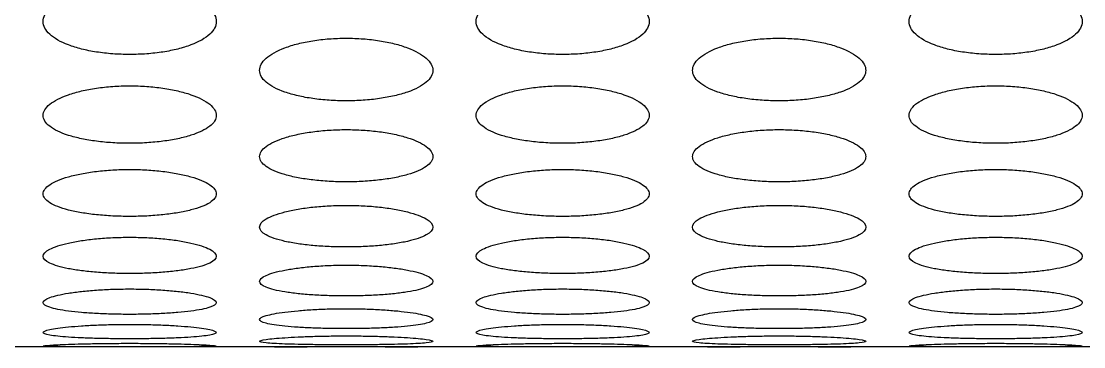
# Model space of a CAD drawing. Header units: millimetres. Extents: x 324 to 7054, y -67 to 2159.
# Drawn here: x 1625.03 to 1674.1, y 1320.98 to 1336.03 of the extents above; entities that cross this region are included whole.
import ezdxf

# ---------------------------------------------------------------- set-up
doc = ezdxf.new("R2010")
doc.units = ezdxf.units.MM
doc.header["$LTSCALE"] = 153.67
doc.layers.get('0').update_dxf_attribs({"linetype": 'CONTINUOUS'})
doc.layers.add('02___PRT_ALL_AXES', color=7, linetype='CONTINUOUS')

msp = doc.modelspace()

# ---------------------------------------------------------------- linework, layer by layer
at = {"linetype": 'Continuous'}
msp.add_line((2024.76484, 1320.97699), (1484.30467, 1320.97699), dxfattribs=at)
at = {"layer": '02___PRT_ALL_AXES', "linetype": 'Continuous'}
for p, q in [((1628.67301, 1320.97699), (1628.6473, 1320.97699)), ((1631.42576, 1320.97699), (1631.39649, 1320.97699)), ((1648.67301, 1320.97699), (1648.6473, 1320.97699)), ((1651.42576, 1320.97699), (1651.39649, 1320.97699)), ((1668.67301, 1320.97699), (1668.6473, 1320.97699)), ((1671.42576, 1320.97699), (1671.39649, 1320.97699))]:
    msp.add_line(p, q, dxfattribs=at)
for points, knots in [([(1630.03476, 1334.48986), (1629.76893, 1334.48999), (1629.24531, 1334.50927), (1628.48961, 1334.59521), (1627.79947, 1334.73345), (1626.98616, 1334.9841), (1626.24385, 1335.40545), (1625.9302, 1336.0161), (1626.24394, 1336.63785), (1626.98437, 1337.08434), (1627.79615, 1337.35545), (1628.48659, 1337.50706), (1629.24381, 1337.60214), (1629.76846, 1337.62356), (1630.03476, 1337.6237)], [0, 0, 0, 0, 0.0625, 0.125, 0.1875, 0.25, 0.375, 0.5, 0.625, 0.75, 0.8125, 0.875, 0.9375, 1, 1, 1, 1]), ([(1630.03476, 1337.6237), (1630.30058, 1337.62356), (1630.8242, 1337.60222), (1631.5799, 1337.50753), (1632.27004, 1337.35636), (1633.08335, 1337.08524), (1633.82566, 1336.63833), (1634.13932, 1336.01493), (1633.82557, 1335.40594), (1633.08514, 1334.98495), (1632.27336, 1334.73429), (1631.58292, 1334.59564), (1630.8257, 1334.50935), (1630.30105, 1334.48998), (1630.03476, 1334.48986)], [0, 0, 0, 0, 0.0625, 0.125, 0.1875, 0.25, 0.375, 0.5, 0.625, 0.75, 0.8125, 0.875, 0.9375, 1, 1, 1, 1]), ([(1650.03476, 1334.48986), (1649.76893, 1334.48999), (1649.24531, 1334.50927), (1648.48961, 1334.59521), (1647.79947, 1334.73345), (1646.98616, 1334.9841), (1646.24385, 1335.40545), (1645.9302, 1336.0161), (1646.24394, 1336.63785), (1646.98437, 1337.08434), (1647.79615, 1337.35545), (1648.48659, 1337.50706), (1649.24381, 1337.60214), (1649.76846, 1337.62356), (1650.03476, 1337.6237)], [0, 0, 0, 0, 0.0625, 0.125, 0.1875, 0.25, 0.375, 0.5, 0.625, 0.75, 0.8125, 0.875, 0.9375, 1, 1, 1, 1]), ([(1650.03476, 1337.6237), (1650.30058, 1337.62356), (1650.8242, 1337.60222), (1651.5799, 1337.50753), (1652.27004, 1337.35636), (1653.08335, 1337.08524), (1653.82566, 1336.63833), (1654.13932, 1336.01493), (1653.82557, 1335.40594), (1653.08514, 1334.98495), (1652.27336, 1334.73429), (1651.58292, 1334.59564), (1650.8257, 1334.50935), (1650.30105, 1334.48998), (1650.03476, 1334.48986)], [0, 0, 0, 0, 0.0625, 0.125, 0.1875, 0.25, 0.375, 0.5, 0.625, 0.75, 0.8125, 0.875, 0.9375, 1, 1, 1, 1]), ([(1670.03476, 1334.48986), (1669.76893, 1334.48999), (1669.24531, 1334.50927), (1668.48961, 1334.59521), (1667.79947, 1334.73345), (1666.98616, 1334.9841), (1666.24385, 1335.40545), (1665.9302, 1336.0161), (1666.24394, 1336.63785), (1666.98437, 1337.08434), (1667.79615, 1337.35545), (1668.48659, 1337.50706), (1669.24381, 1337.60214), (1669.76846, 1337.62356), (1670.03476, 1337.6237)], [0, 0, 0, 0, 0.0625, 0.125, 0.1875, 0.25, 0.375, 0.5, 0.625, 0.75, 0.8125, 0.875, 0.9375, 1, 1, 1, 1]), ([(1670.03476, 1337.6237), (1670.30058, 1337.62356), (1670.8242, 1337.60222), (1671.5799, 1337.50753), (1672.27004, 1337.35636), (1673.08335, 1337.08524), (1673.82566, 1336.63833), (1674.13932, 1336.01493), (1673.82557, 1335.40594), (1673.08514, 1334.98495), (1672.27336, 1334.73429), (1671.58292, 1334.59564), (1670.8257, 1334.50935), (1670.30105, 1334.48998), (1670.03476, 1334.48986)], [0, 0, 0, 0, 0.0625, 0.125, 0.1875, 0.25, 0.375, 0.5, 0.625, 0.75, 0.8125, 0.875, 0.9375, 1, 1, 1, 1]), ([(1640.03476, 1332.34644), (1639.76893, 1332.34656), (1639.24531, 1332.36431), (1638.48961, 1332.44337), (1637.79947, 1332.57061), (1636.98616, 1332.80145), (1636.24385, 1333.1899), (1635.9302, 1333.75392), (1636.24394, 1334.32935), (1636.98437, 1334.74328), (1637.79615, 1334.99484), (1638.48659, 1335.13559), (1639.24381, 1335.22389), (1639.76846, 1335.24379), (1640.03476, 1335.24392)], [0, 0, 0, 0, 0.0625, 0.125, 0.1875, 0.25, 0.375, 0.5, 0.625, 0.75, 0.8125, 0.875, 0.9375, 1, 1, 1, 1]), ([(1640.03476, 1335.24392), (1640.30058, 1335.24379), (1640.8242, 1335.22397), (1641.5799, 1335.13603), (1642.27004, 1334.99569), (1643.08335, 1334.74412), (1643.82566, 1334.32979), (1644.13932, 1333.75284), (1643.82557, 1333.19035), (1643.08514, 1332.80224), (1642.27336, 1332.57139), (1641.58292, 1332.44377), (1640.8257, 1332.36437), (1640.30105, 1332.34656), (1640.03476, 1332.34644)], [0, 0, 0, 0, 0.0625, 0.125, 0.1875, 0.25, 0.375, 0.5, 0.625, 0.75, 0.8125, 0.875, 0.9375, 1, 1, 1, 1]), ([(1660.03476, 1332.34644), (1659.76893, 1332.34656), (1659.24531, 1332.36431), (1658.48961, 1332.44337), (1657.79947, 1332.57061), (1656.98616, 1332.80145), (1656.24385, 1333.1899), (1655.9302, 1333.75392), (1656.24394, 1334.32935), (1656.98437, 1334.74328), (1657.79615, 1334.99484), (1658.48659, 1335.13559), (1659.24381, 1335.22389), (1659.76846, 1335.24379), (1660.03476, 1335.24392)], [0, 0, 0, 0, 0.0625, 0.125, 0.1875, 0.25, 0.375, 0.5, 0.625, 0.75, 0.8125, 0.875, 0.9375, 1, 1, 1, 1]), ([(1660.03476, 1335.24392), (1660.30058, 1335.24379), (1660.8242, 1335.22397), (1661.5799, 1335.13603), (1662.27004, 1334.99569), (1663.08335, 1334.74412), (1663.82566, 1334.32979), (1664.13932, 1333.75284), (1663.82557, 1333.19035), (1663.08514, 1332.80224), (1662.27336, 1332.57139), (1661.58292, 1332.44377), (1660.8257, 1332.36437), (1660.30105, 1332.34656), (1660.03476, 1332.34644)], [0, 0, 0, 0, 0.0625, 0.125, 0.1875, 0.25, 0.375, 0.5, 0.625, 0.75, 0.8125, 0.875, 0.9375, 1, 1, 1, 1]), ([(1630.03476, 1330.38284), (1629.76893, 1330.38294), (1629.24531, 1330.39912), (1628.48961, 1330.47124), (1627.79947, 1330.58736), (1626.98616, 1330.79816), (1626.24385, 1331.15331), (1625.9302, 1331.67014), (1626.24394, 1332.19866), (1626.98437, 1332.57963), (1627.79615, 1332.81139), (1628.48659, 1332.94114), (1629.24381, 1333.02257), (1629.76846, 1333.04092), (1630.03476, 1333.04104)], [0, 0, 0, 0, 0.0625, 0.125, 0.1875, 0.25, 0.375, 0.5, 0.625, 0.75, 0.8125, 0.875, 0.9375, 1, 1, 1, 1]), ([(1630.03476, 1333.04104), (1630.30058, 1333.04092), (1630.8242, 1333.02264), (1631.5799, 1332.94154), (1632.27004, 1332.81218), (1633.08335, 1332.5804), (1633.82566, 1332.19907), (1634.13932, 1331.66915), (1633.82557, 1331.15372), (1633.08514, 1330.79887), (1632.27336, 1330.58807), (1631.58292, 1330.4716), (1630.8257, 1330.39918), (1630.30105, 1330.38294), (1630.03476, 1330.38284)], [0, 0, 0, 0, 0.0625, 0.125, 0.1875, 0.25, 0.375, 0.5, 0.625, 0.75, 0.8125, 0.875, 0.9375, 1, 1, 1, 1]), ([(1650.03476, 1330.38284), (1649.76893, 1330.38294), (1649.24531, 1330.39912), (1648.48961, 1330.47124), (1647.79947, 1330.58736), (1646.98616, 1330.79816), (1646.24385, 1331.15331), (1645.9302, 1331.67014), (1646.24394, 1332.19866), (1646.98437, 1332.57963), (1647.79615, 1332.81139), (1648.48659, 1332.94114), (1649.24381, 1333.02257), (1649.76846, 1333.04092), (1650.03476, 1333.04104)], [0, 0, 0, 0, 0.0625, 0.125, 0.1875, 0.25, 0.375, 0.5, 0.625, 0.75, 0.8125, 0.875, 0.9375, 1, 1, 1, 1]), ([(1650.03476, 1333.04104), (1650.30058, 1333.04092), (1650.8242, 1333.02264), (1651.5799, 1332.94154), (1652.27004, 1332.81218), (1653.08335, 1332.5804), (1653.82566, 1332.19907), (1654.13932, 1331.66915), (1653.82557, 1331.15372), (1653.08514, 1330.79887), (1652.27336, 1330.58807), (1651.58292, 1330.4716), (1650.8257, 1330.39918), (1650.30105, 1330.38294), (1650.03476, 1330.38284)], [0, 0, 0, 0, 0.0625, 0.125, 0.1875, 0.25, 0.375, 0.5, 0.625, 0.75, 0.8125, 0.875, 0.9375, 1, 1, 1, 1]), ([(1670.03476, 1330.38284), (1669.76893, 1330.38294), (1669.24531, 1330.39912), (1668.48961, 1330.47124), (1667.79947, 1330.58736), (1666.98616, 1330.79816), (1666.24385, 1331.15331), (1665.9302, 1331.67014), (1666.24394, 1332.19866), (1666.98437, 1332.57963), (1667.79615, 1332.81139), (1668.48659, 1332.94114), (1669.24381, 1333.02257), (1669.76846, 1333.04092), (1670.03476, 1333.04104)], [0, 0, 0, 0, 0.0625, 0.125, 0.1875, 0.25, 0.375, 0.5, 0.625, 0.75, 0.8125, 0.875, 0.9375, 1, 1, 1, 1]), ([(1670.03476, 1333.04104), (1670.30058, 1333.04092), (1670.8242, 1333.02264), (1671.5799, 1332.94154), (1672.27004, 1332.81218), (1673.08335, 1332.5804), (1673.82566, 1332.19907), (1674.13932, 1331.66915), (1673.82557, 1331.15372), (1673.08514, 1330.79887), (1672.27336, 1330.58807), (1671.58292, 1330.4716), (1670.8257, 1330.39918), (1670.30105, 1330.38294), (1670.03476, 1330.38284)], [0, 0, 0, 0, 0.0625, 0.125, 0.1875, 0.25, 0.375, 0.5, 0.625, 0.75, 0.8125, 0.875, 0.9375, 1, 1, 1, 1]), ([(1640.03476, 1328.601), (1639.76893, 1328.6011), (1639.24531, 1328.6157), (1638.48961, 1328.6808), (1637.79947, 1328.78567), (1636.98616, 1328.97622), (1636.24385, 1329.29772), (1635.9302, 1329.76685), (1636.24394, 1330.24793), (1636.98437, 1330.59555), (1637.79615, 1330.80729), (1638.48659, 1330.92589), (1639.24381, 1331.00037), (1639.76846, 1331.01716), (1640.03476, 1331.01727)], [0, 0, 0, 0, 0.0625, 0.125, 0.1875, 0.25, 0.375, 0.5, 0.625, 0.75, 0.8125, 0.875, 0.9375, 1, 1, 1, 1]), ([(1640.03476, 1331.01727), (1640.30058, 1331.01716), (1640.8242, 1331.00043), (1641.5799, 1330.92626), (1642.27004, 1330.808), (1643.08335, 1330.59625), (1643.82566, 1330.2483), (1644.13932, 1329.76595), (1643.82557, 1329.29809), (1643.08514, 1328.97687), (1642.27336, 1328.78631), (1641.58292, 1328.68112), (1640.8257, 1328.61575), (1640.30105, 1328.60109), (1640.03476, 1328.601)], [0, 0, 0, 0, 0.0625, 0.125, 0.1875, 0.25, 0.375, 0.5, 0.625, 0.75, 0.8125, 0.875, 0.9375, 1, 1, 1, 1]), ([(1660.03476, 1328.601), (1659.76893, 1328.6011), (1659.24531, 1328.6157), (1658.48961, 1328.6808), (1657.79947, 1328.78567), (1656.98616, 1328.97622), (1656.24385, 1329.29772), (1655.9302, 1329.76685), (1656.24394, 1330.24793), (1656.98437, 1330.59555), (1657.79615, 1330.80729), (1658.48659, 1330.92589), (1659.24381, 1331.00037), (1659.76846, 1331.01716), (1660.03476, 1331.01727)], [0, 0, 0, 0, 0.0625, 0.125, 0.1875, 0.25, 0.375, 0.5, 0.625, 0.75, 0.8125, 0.875, 0.9375, 1, 1, 1, 1]), ([(1660.03476, 1331.01727), (1660.30058, 1331.01716), (1660.8242, 1331.00043), (1661.5799, 1330.92626), (1662.27004, 1330.808), (1663.08335, 1330.59625), (1663.82566, 1330.2483), (1664.13932, 1329.76595), (1663.82557, 1329.29809), (1663.08514, 1328.97687), (1662.27336, 1328.78631), (1661.58292, 1328.68112), (1660.8257, 1328.61575), (1660.30105, 1328.60109), (1660.03476, 1328.601)], [0, 0, 0, 0, 0.0625, 0.125, 0.1875, 0.25, 0.375, 0.5, 0.625, 0.75, 0.8125, 0.875, 0.9375, 1, 1, 1, 1]), ([(1630.03476, 1327.00272), (1629.76893, 1327.0028), (1629.24531, 1327.01581), (1628.48961, 1327.07382), (1627.79947, 1327.16735), (1626.98616, 1327.33746), (1626.24385, 1327.62498), (1625.9302, 1328.04594), (1626.24394, 1328.4791), (1626.98437, 1328.79302), (1627.79615, 1328.98452), (1628.48659, 1329.09188), (1629.24381, 1329.15933), (1629.76846, 1329.17453), (1630.03476, 1329.17463)], [0, 0, 0, 0, 0.0625, 0.125, 0.1875, 0.25, 0.375, 0.5, 0.625, 0.75, 0.8125, 0.875, 0.9375, 1, 1, 1, 1]), ([(1630.03476, 1329.17463), (1630.30058, 1329.17453), (1630.8242, 1329.15938), (1631.5799, 1329.09221), (1632.27004, 1328.98517), (1633.08335, 1328.79366), (1633.82566, 1328.47943), (1634.13932, 1328.04513), (1633.82557, 1327.62532), (1633.08514, 1327.33804), (1632.27336, 1327.16792), (1631.58292, 1327.07411), (1630.8257, 1327.01586), (1630.30105, 1327.0028), (1630.03476, 1327.00272)], [0, 0, 0, 0, 0.0625, 0.125, 0.1875, 0.25, 0.375, 0.5, 0.625, 0.75, 0.8125, 0.875, 0.9375, 1, 1, 1, 1]), ([(1650.03476, 1327.00272), (1649.76893, 1327.0028), (1649.24531, 1327.01581), (1648.48961, 1327.07382), (1647.79947, 1327.16735), (1646.98616, 1327.33746), (1646.24385, 1327.62498), (1645.9302, 1328.04594), (1646.24394, 1328.4791), (1646.98437, 1328.79302), (1647.79615, 1328.98452), (1648.48659, 1329.09188), (1649.24381, 1329.15933), (1649.76846, 1329.17453), (1650.03476, 1329.17463)], [0, 0, 0, 0, 0.0625, 0.125, 0.1875, 0.25, 0.375, 0.5, 0.625, 0.75, 0.8125, 0.875, 0.9375, 1, 1, 1, 1]), ([(1650.03476, 1329.17463), (1650.30058, 1329.17453), (1650.8242, 1329.15938), (1651.5799, 1329.09221), (1652.27004, 1328.98517), (1653.08335, 1328.79366), (1653.82566, 1328.47943), (1654.13932, 1328.04513), (1653.82557, 1327.62532), (1653.08514, 1327.33804), (1652.27336, 1327.16792), (1651.58292, 1327.07411), (1650.8257, 1327.01586), (1650.30105, 1327.0028), (1650.03476, 1327.00272)], [0, 0, 0, 0, 0.0625, 0.125, 0.1875, 0.25, 0.375, 0.5, 0.625, 0.75, 0.8125, 0.875, 0.9375, 1, 1, 1, 1]), ([(1670.03476, 1327.00272), (1669.76893, 1327.0028), (1669.24531, 1327.01581), (1668.48961, 1327.07382), (1667.79947, 1327.16735), (1666.98616, 1327.33746), (1666.24385, 1327.62498), (1665.9302, 1328.04594), (1666.24394, 1328.4791), (1666.98437, 1328.79302), (1667.79615, 1328.98452), (1668.48659, 1329.09188), (1669.24381, 1329.15933), (1669.76846, 1329.17453), (1670.03476, 1329.17463)], [0, 0, 0, 0, 0.0625, 0.125, 0.1875, 0.25, 0.375, 0.5, 0.625, 0.75, 0.8125, 0.875, 0.9375, 1, 1, 1, 1]), ([(1670.03476, 1329.17463), (1670.30058, 1329.17453), (1670.8242, 1329.15938), (1671.5799, 1329.09221), (1672.27004, 1328.98517), (1673.08335, 1328.79366), (1673.82566, 1328.47943), (1674.13932, 1328.04513), (1673.82557, 1327.62532), (1673.08514, 1327.33804), (1672.27336, 1327.16792), (1671.58292, 1327.07411), (1670.8257, 1327.01586), (1670.30105, 1327.0028), (1670.03476, 1327.00272)], [0, 0, 0, 0, 0.0625, 0.125, 0.1875, 0.25, 0.375, 0.5, 0.625, 0.75, 0.8125, 0.875, 0.9375, 1, 1, 1, 1]), ([(1640.03476, 1325.58959), (1639.76893, 1325.58966), (1639.24531, 1325.60106), (1638.48961, 1325.65193), (1637.79947, 1325.73402), (1636.98616, 1325.88352), (1636.24385, 1326.13678), (1635.9302, 1326.50914), (1636.24394, 1326.89395), (1636.98437, 1327.17386), (1637.79615, 1327.34493), (1638.48659, 1327.44092), (1639.24381, 1327.50128), (1639.76846, 1327.51489), (1640.03476, 1327.51498)], [0, 0, 0, 0, 0.0625, 0.125, 0.1875, 0.25, 0.375, 0.5, 0.625, 0.75, 0.8125, 0.875, 0.9375, 1, 1, 1, 1]), ([(1640.03476, 1327.51498), (1640.30058, 1327.51489), (1640.8242, 1327.50133), (1641.5799, 1327.44122), (1642.27004, 1327.34551), (1643.08335, 1327.17444), (1643.82566, 1326.89424), (1644.13932, 1326.50842), (1643.82557, 1326.13708), (1643.08514, 1325.88403), (1642.27336, 1325.73452), (1641.58292, 1325.65219), (1640.8257, 1325.6011), (1640.30105, 1325.58966), (1640.03476, 1325.58959)], [0, 0, 0, 0, 0.0625, 0.125, 0.1875, 0.25, 0.375, 0.5, 0.625, 0.75, 0.8125, 0.875, 0.9375, 1, 1, 1, 1]), ([(1660.03476, 1325.58959), (1659.76893, 1325.58966), (1659.24531, 1325.60106), (1658.48961, 1325.65193), (1657.79947, 1325.73402), (1656.98616, 1325.88352), (1656.24385, 1326.13678), (1655.9302, 1326.50914), (1656.24394, 1326.89395), (1656.98437, 1327.17386), (1657.79615, 1327.34493), (1658.48659, 1327.44092), (1659.24381, 1327.50128), (1659.76846, 1327.51489), (1660.03476, 1327.51498)], [0, 0, 0, 0, 0.0625, 0.125, 0.1875, 0.25, 0.375, 0.5, 0.625, 0.75, 0.8125, 0.875, 0.9375, 1, 1, 1, 1]), ([(1660.03476, 1327.51498), (1660.30058, 1327.51489), (1660.8242, 1327.50133), (1661.5799, 1327.44122), (1662.27004, 1327.34551), (1663.08335, 1327.17444), (1663.82566, 1326.89424), (1664.13932, 1326.50842), (1663.82557, 1326.13708), (1663.08514, 1325.88403), (1662.27336, 1325.73452), (1661.58292, 1325.65219), (1660.8257, 1325.6011), (1660.30105, 1325.58966), (1660.03476, 1325.58959)], [0, 0, 0, 0, 0.0625, 0.125, 0.1875, 0.25, 0.375, 0.5, 0.625, 0.75, 0.8125, 0.875, 0.9375, 1, 1, 1, 1]), ([(1630.03476, 1324.36303), (1629.76893, 1324.36309), (1629.24531, 1324.37287), (1628.48961, 1324.41655), (1627.79947, 1324.48712), (1626.98616, 1324.61585), (1626.24385, 1324.8346), (1625.9302, 1325.15799), (1626.24394, 1325.49406), (1626.98437, 1325.73969), (1627.79615, 1325.89015), (1628.48659, 1325.97469), (1629.24381, 1326.02788), (1629.76846, 1326.03989), (1630.03476, 1326.03997)], [0, 0, 0, 0, 0.0625, 0.125, 0.1875, 0.25, 0.375, 0.5, 0.625, 0.75, 0.8125, 0.875, 0.9375, 1, 1, 1, 1]), ([(1630.03476, 1326.03997), (1630.30058, 1326.03989), (1630.8242, 1326.02793), (1631.5799, 1325.97495), (1632.27004, 1325.89066), (1633.08335, 1325.74019), (1633.82566, 1325.49432), (1634.13932, 1325.15737), (1633.82557, 1324.83485), (1633.08514, 1324.61629), (1632.27336, 1324.48755), (1631.58292, 1324.41677), (1630.8257, 1324.37291), (1630.30105, 1324.36309), (1630.03476, 1324.36303)], [0, 0, 0, 0, 0.0625, 0.125, 0.1875, 0.25, 0.375, 0.5, 0.625, 0.75, 0.8125, 0.875, 0.9375, 1, 1, 1, 1]), ([(1650.03476, 1324.36303), (1649.76893, 1324.36309), (1649.24531, 1324.37287), (1648.48961, 1324.41655), (1647.79947, 1324.48712), (1646.98616, 1324.61585), (1646.24385, 1324.8346), (1645.9302, 1325.15799), (1646.24394, 1325.49406), (1646.98437, 1325.73969), (1647.79615, 1325.89015), (1648.48659, 1325.97469), (1649.24381, 1326.02788), (1649.76846, 1326.03989), (1650.03476, 1326.03997)], [0, 0, 0, 0, 0.0625, 0.125, 0.1875, 0.25, 0.375, 0.5, 0.625, 0.75, 0.8125, 0.875, 0.9375, 1, 1, 1, 1]), ([(1650.03476, 1326.03997), (1650.30058, 1326.03989), (1650.8242, 1326.02793), (1651.5799, 1325.97495), (1652.27004, 1325.89066), (1653.08335, 1325.74019), (1653.82566, 1325.49432), (1654.13932, 1325.15737), (1653.82557, 1324.83485), (1653.08514, 1324.61629), (1652.27336, 1324.48755), (1651.58292, 1324.41677), (1650.8257, 1324.37291), (1650.30105, 1324.36309), (1650.03476, 1324.36303)], [0, 0, 0, 0, 0.0625, 0.125, 0.1875, 0.25, 0.375, 0.5, 0.625, 0.75, 0.8125, 0.875, 0.9375, 1, 1, 1, 1]), ([(1670.03476, 1324.36303), (1669.76893, 1324.36309), (1669.24531, 1324.37287), (1668.48961, 1324.41655), (1667.79947, 1324.48712), (1666.98616, 1324.61585), (1666.24385, 1324.8346), (1665.9302, 1325.15799), (1666.24394, 1325.49406), (1666.98437, 1325.73969), (1667.79615, 1325.89015), (1668.48659, 1325.97469), (1669.24381, 1326.02788), (1669.76846, 1326.03989), (1670.03476, 1326.03997)], [0, 0, 0, 0, 0.0625, 0.125, 0.1875, 0.25, 0.375, 0.5, 0.625, 0.75, 0.8125, 0.875, 0.9375, 1, 1, 1, 1]), ([(1670.03476, 1326.03997), (1670.30058, 1326.03989), (1670.8242, 1326.02793), (1671.5799, 1325.97495), (1672.27004, 1325.89066), (1673.08335, 1325.74019), (1673.82566, 1325.49432), (1674.13932, 1325.15737), (1673.82557, 1324.83485), (1673.08514, 1324.61629), (1672.27336, 1324.48755), (1671.58292, 1324.41677), (1670.8257, 1324.37291), (1670.30105, 1324.36309), (1670.03476, 1324.36303)], [0, 0, 0, 0, 0.0625, 0.125, 0.1875, 0.25, 0.375, 0.5, 0.625, 0.75, 0.8125, 0.875, 0.9375, 1, 1, 1, 1]), ([(1640.03476, 1323.32426), (1639.76893, 1323.32432), (1639.24531, 1323.33247), (1638.48961, 1323.36891), (1637.79947, 1323.42788), (1636.98616, 1323.53573), (1636.24385, 1323.71974), (1635.9302, 1323.99384), (1636.24394, 1324.28084), (1636.98437, 1324.49193), (1637.79615, 1324.62163), (1638.48659, 1324.69463), (1639.24381, 1324.74062), (1639.76846, 1324.751), (1640.03476, 1324.75107)], [0, 0, 0, 0, 0.0625, 0.125, 0.1875, 0.25, 0.375, 0.5, 0.625, 0.75, 0.8125, 0.875, 0.9375, 1, 1, 1, 1]), ([(1640.03476, 1324.75107), (1640.30058, 1324.751), (1640.8242, 1324.74066), (1641.5799, 1324.69486), (1642.27004, 1324.62207), (1643.08335, 1324.49236), (1643.82566, 1324.28105), (1644.13932, 1323.99331), (1643.82557, 1323.71996), (1643.08514, 1323.5361), (1642.27336, 1323.42825), (1641.58292, 1323.36909), (1640.8257, 1323.3325), (1640.30105, 1323.32431), (1640.03476, 1323.32426)], [0, 0, 0, 0, 0.0625, 0.125, 0.1875, 0.25, 0.375, 0.5, 0.625, 0.75, 0.8125, 0.875, 0.9375, 1, 1, 1, 1]), ([(1660.03476, 1323.32426), (1659.76893, 1323.32432), (1659.24531, 1323.33247), (1658.48961, 1323.36891), (1657.79947, 1323.42788), (1656.98616, 1323.53573), (1656.24385, 1323.71974), (1655.9302, 1323.99384), (1656.24394, 1324.28084), (1656.98437, 1324.49193), (1657.79615, 1324.62163), (1658.48659, 1324.69463), (1659.24381, 1324.74062), (1659.76846, 1324.751), (1660.03476, 1324.75107)], [0, 0, 0, 0, 0.0625, 0.125, 0.1875, 0.25, 0.375, 0.5, 0.625, 0.75, 0.8125, 0.875, 0.9375, 1, 1, 1, 1]), ([(1660.03476, 1324.75107), (1660.30058, 1324.751), (1660.8242, 1324.74066), (1661.5799, 1324.69486), (1662.27004, 1324.62207), (1663.08335, 1324.49236), (1663.82566, 1324.28105), (1664.13932, 1323.99331), (1663.82557, 1323.71996), (1663.08514, 1323.5361), (1662.27336, 1323.42825), (1661.58292, 1323.36909), (1660.8257, 1323.3325), (1660.30105, 1323.32431), (1660.03476, 1323.32426)], [0, 0, 0, 0, 0.0625, 0.125, 0.1875, 0.25, 0.375, 0.5, 0.625, 0.75, 0.8125, 0.875, 0.9375, 1, 1, 1, 1]), ([(1630.03476, 1322.47433), (1629.76893, 1322.47438), (1629.24531, 1322.48089), (1628.48961, 1322.51006), (1627.79947, 1322.55738), (1626.98616, 1322.64423), (1626.24385, 1322.79332), (1625.9302, 1323.01786), (1626.24394, 1323.25549), (1626.98437, 1323.43184), (1627.79615, 1323.54066), (1628.48659, 1323.60204), (1629.24381, 1323.64077), (1629.76846, 1323.64952), (1630.03476, 1323.64958)], [0, 0, 0, 0, 0.0625, 0.125, 0.1875, 0.25, 0.375, 0.5, 0.625, 0.75, 0.8125, 0.875, 0.9375, 1, 1, 1, 1]), ([(1630.03476, 1323.64958), (1630.30058, 1323.64952), (1630.8242, 1323.6408), (1631.5799, 1323.60223), (1632.27004, 1323.54102), (1633.08335, 1323.4322), (1633.82566, 1323.25567), (1634.13932, 1323.01742), (1633.82557, 1322.7935), (1633.08514, 1322.64453), (1632.27336, 1322.55767), (1631.58292, 1322.51021), (1630.8257, 1322.48092), (1630.30105, 1322.47438), (1630.03476, 1322.47433)], [0, 0, 0, 0, 0.0625, 0.125, 0.1875, 0.25, 0.375, 0.5, 0.625, 0.75, 0.8125, 0.875, 0.9375, 1, 1, 1, 1]), ([(1650.03476, 1322.47433), (1649.76893, 1322.47438), (1649.24531, 1322.48089), (1648.48961, 1322.51006), (1647.79947, 1322.55738), (1646.98616, 1322.64423), (1646.24385, 1322.79332), (1645.9302, 1323.01786), (1646.24394, 1323.25549), (1646.98437, 1323.43184), (1647.79615, 1323.54066), (1648.48659, 1323.60204), (1649.24381, 1323.64077), (1649.76846, 1323.64952), (1650.03476, 1323.64958)], [0, 0, 0, 0, 0.0625, 0.125, 0.1875, 0.25, 0.375, 0.5, 0.625, 0.75, 0.8125, 0.875, 0.9375, 1, 1, 1, 1]), ([(1650.03476, 1323.64958), (1650.30058, 1323.64952), (1650.8242, 1323.6408), (1651.5799, 1323.60223), (1652.27004, 1323.54102), (1653.08335, 1323.4322), (1653.82566, 1323.25567), (1654.13932, 1323.01742), (1653.82557, 1322.7935), (1653.08514, 1322.64453), (1652.27336, 1322.55767), (1651.58292, 1322.51021), (1650.8257, 1322.48092), (1650.30105, 1322.47438), (1650.03476, 1322.47433)], [0, 0, 0, 0, 0.0625, 0.125, 0.1875, 0.25, 0.375, 0.5, 0.625, 0.75, 0.8125, 0.875, 0.9375, 1, 1, 1, 1]), ([(1670.03476, 1322.47433), (1669.76893, 1322.47438), (1669.24531, 1322.48089), (1668.48961, 1322.51006), (1667.79947, 1322.55738), (1666.98616, 1322.64423), (1666.24385, 1322.79332), (1665.9302, 1323.01786), (1666.24394, 1323.25549), (1666.98437, 1323.43184), (1667.79615, 1323.54066), (1668.48659, 1323.60204), (1669.24381, 1323.64077), (1669.76846, 1323.64952), (1670.03476, 1323.64958)], [0, 0, 0, 0, 0.0625, 0.125, 0.1875, 0.25, 0.375, 0.5, 0.625, 0.75, 0.8125, 0.875, 0.9375, 1, 1, 1, 1]), ([(1670.03476, 1323.64958), (1670.30058, 1323.64952), (1670.8242, 1323.6408), (1671.5799, 1323.60223), (1672.27004, 1323.54102), (1673.08335, 1323.4322), (1673.82566, 1323.25567), (1674.13932, 1323.01742), (1673.82557, 1322.7935), (1673.08514, 1322.64453), (1672.27336, 1322.55767), (1671.58292, 1322.51021), (1670.8257, 1322.48092), (1670.30105, 1322.47438), (1670.03476, 1322.47433)], [0, 0, 0, 0, 0.0625, 0.125, 0.1875, 0.25, 0.375, 0.5, 0.625, 0.75, 0.8125, 0.875, 0.9375, 1, 1, 1, 1]), ([(1640.03476, 1321.81409), (1639.76893, 1321.81412), (1639.24531, 1321.819), (1638.48961, 1321.84086), (1637.79947, 1321.87649), (1636.98616, 1321.94225), (1636.24385, 1322.05627), (1635.9302, 1322.23102), (1636.24394, 1322.41905), (1636.98437, 1322.56047), (1637.79615, 1322.6483), (1638.48659, 1322.69801), (1639.24381, 1322.72945), (1639.76846, 1322.73656), (1640.03476, 1322.7366)], [0, 0, 0, 0, 0.0625, 0.125, 0.1875, 0.25, 0.375, 0.5, 0.625, 0.75, 0.8125, 0.875, 0.9375, 1, 1, 1, 1]), ([(1640.03476, 1322.7366), (1640.30058, 1322.73656), (1640.8242, 1322.72947), (1641.5799, 1322.69816), (1642.27004, 1322.6486), (1643.08335, 1322.56076), (1643.82566, 1322.41919), (1644.13932, 1322.23067), (1643.82557, 1322.05641), (1643.08514, 1321.94247), (1642.27336, 1321.87671), (1641.58292, 1321.84097), (1640.8257, 1321.81902), (1640.30105, 1321.81412), (1640.03476, 1321.81409)], [0, 0, 0, 0, 0.0625, 0.125, 0.1875, 0.25, 0.375, 0.5, 0.625, 0.75, 0.8125, 0.875, 0.9375, 1, 1, 1, 1]), ([(1660.03476, 1321.81409), (1659.76893, 1321.81412), (1659.24531, 1321.819), (1658.48961, 1321.84086), (1657.79947, 1321.87649), (1656.98616, 1321.94225), (1656.24385, 1322.05627), (1655.9302, 1322.23102), (1656.24394, 1322.41905), (1656.98437, 1322.56047), (1657.79615, 1322.6483), (1658.48659, 1322.69801), (1659.24381, 1322.72945), (1659.76846, 1322.73656), (1660.03476, 1322.7366)], [0, 0, 0, 0, 0.0625, 0.125, 0.1875, 0.25, 0.375, 0.5, 0.625, 0.75, 0.8125, 0.875, 0.9375, 1, 1, 1, 1]), ([(1660.03476, 1322.7366), (1660.30058, 1322.73656), (1660.8242, 1322.72947), (1661.5799, 1322.69816), (1662.27004, 1322.6486), (1663.08335, 1322.56076), (1663.82566, 1322.41919), (1664.13932, 1322.23067), (1663.82557, 1322.05641), (1663.08514, 1321.94247), (1662.27336, 1321.87671), (1661.58292, 1321.84097), (1660.8257, 1321.81902), (1660.30105, 1321.81412), (1660.03476, 1321.81409)], [0, 0, 0, 0, 0.0625, 0.125, 0.1875, 0.25, 0.375, 0.5, 0.625, 0.75, 0.8125, 0.875, 0.9375, 1, 1, 1, 1]), ([(1630.03476, 1321.3442), (1629.76893, 1321.34422), (1629.24531, 1321.34745), (1628.48961, 1321.36199), (1627.79947, 1321.38588), (1626.98616, 1321.43049), (1626.24385, 1321.50932), (1625.9302, 1321.63411), (1626.24394, 1321.77235), (1626.98437, 1321.87871), (1627.79615, 1321.94545), (1628.48659, 1321.98344), (1629.24381, 1322.00755), (1629.76846, 1322.01302), (1630.03476, 1322.01305)], [0, 0, 0, 0, 0.0625, 0.125, 0.1875, 0.25, 0.375, 0.5, 0.625, 0.75, 0.8125, 0.875, 0.9375, 1, 1, 1, 1]), ([(1630.03476, 1322.01305), (1630.30058, 1322.01301), (1630.8242, 1322.00757), (1631.5799, 1321.98356), (1632.27004, 1321.94568), (1633.08335, 1321.87893), (1633.82566, 1321.77245), (1634.13932, 1321.63386), (1633.82557, 1321.50942), (1633.08514, 1321.43064), (1632.27336, 1321.38602), (1631.58292, 1321.36206), (1630.8257, 1321.34746), (1630.30105, 1321.34422), (1630.03476, 1321.3442)], [0, 0, 0, 0, 0.0625, 0.125, 0.1875, 0.25, 0.375, 0.5, 0.625, 0.75, 0.8125, 0.875, 0.9375, 1, 1, 1, 1]), ([(1650.03476, 1321.3442), (1649.76893, 1321.34422), (1649.24531, 1321.34745), (1648.48961, 1321.36199), (1647.79947, 1321.38588), (1646.98616, 1321.43049), (1646.24385, 1321.50932), (1645.9302, 1321.63411), (1646.24394, 1321.77235), (1646.98437, 1321.87871), (1647.79615, 1321.94545), (1648.48659, 1321.98344), (1649.24381, 1322.00755), (1649.76846, 1322.01302), (1650.03476, 1322.01305)], [0, 0, 0, 0, 0.0625, 0.125, 0.1875, 0.25, 0.375, 0.5, 0.625, 0.75, 0.8125, 0.875, 0.9375, 1, 1, 1, 1]), ([(1650.03476, 1322.01305), (1650.30058, 1322.01301), (1650.8242, 1322.00757), (1651.5799, 1321.98356), (1652.27004, 1321.94568), (1653.08335, 1321.87893), (1653.82566, 1321.77245), (1654.13932, 1321.63386), (1653.82557, 1321.50942), (1653.08514, 1321.43064), (1652.27336, 1321.38602), (1651.58292, 1321.36206), (1650.8257, 1321.34746), (1650.30105, 1321.34422), (1650.03476, 1321.3442)], [0, 0, 0, 0, 0.0625, 0.125, 0.1875, 0.25, 0.375, 0.5, 0.625, 0.75, 0.8125, 0.875, 0.9375, 1, 1, 1, 1]), ([(1670.03476, 1321.3442), (1669.76893, 1321.34422), (1669.24531, 1321.34745), (1668.48961, 1321.36199), (1667.79947, 1321.38588), (1666.98616, 1321.43049), (1666.24385, 1321.50932), (1665.9302, 1321.63411), (1666.24394, 1321.77235), (1666.98437, 1321.87871), (1667.79615, 1321.94545), (1668.48659, 1321.98344), (1669.24381, 1322.00755), (1669.76846, 1322.01302), (1670.03476, 1322.01305)], [0, 0, 0, 0, 0.0625, 0.125, 0.1875, 0.25, 0.375, 0.5, 0.625, 0.75, 0.8125, 0.875, 0.9375, 1, 1, 1, 1]), ([(1670.03476, 1322.01305), (1670.30058, 1322.01301), (1670.8242, 1322.00757), (1671.5799, 1321.98356), (1672.27004, 1321.94568), (1673.08335, 1321.87893), (1673.82566, 1321.77245), (1674.13932, 1321.63386), (1673.82557, 1321.50942), (1673.08514, 1321.43064), (1672.27336, 1321.38602), (1671.58292, 1321.36206), (1670.8257, 1321.34746), (1670.30105, 1321.34422), (1670.03476, 1321.3442)], [0, 0, 0, 0, 0.0625, 0.125, 0.1875, 0.25, 0.375, 0.5, 0.625, 0.75, 0.8125, 0.875, 0.9375, 1, 1, 1, 1]), ([(1640.03476, 1321.06512), (1639.76893, 1321.06513), (1639.24531, 1321.06671), (1638.48961, 1321.07391), (1637.79947, 1321.08604), (1636.98616, 1321.10945), (1636.24385, 1321.15303), (1635.9302, 1321.22772), (1636.24394, 1321.31604), (1636.98437, 1321.38723), (1637.79615, 1321.43283), (1638.48659, 1321.45905), (1639.24381, 1321.47581), (1639.76846, 1321.47962), (1640.03476, 1321.47965)], [0, 0, 0, 0, 0.0625, 0.125, 0.1875, 0.25, 0.375, 0.5, 0.625, 0.75, 0.8125, 0.875, 0.9375, 1, 1, 1, 1]), ([(1640.03476, 1321.47965), (1640.30058, 1321.47962), (1640.8242, 1321.47582), (1641.5799, 1321.45913), (1642.27004, 1321.43298), (1643.08335, 1321.38738), (1643.82566, 1321.3161), (1644.13932, 1321.22757), (1643.82557, 1321.15309), (1643.08514, 1321.10954), (1642.27336, 1321.08612), (1641.58292, 1321.07394), (1640.8257, 1321.06671), (1640.30105, 1321.06513), (1640.03476, 1321.06512)], [0, 0, 0, 0, 0.0625, 0.125, 0.1875, 0.25, 0.375, 0.5, 0.625, 0.75, 0.8125, 0.875, 0.9375, 1, 1, 1, 1]), ([(1660.03476, 1321.06512), (1659.76893, 1321.06513), (1659.24531, 1321.06671), (1658.48961, 1321.07391), (1657.79947, 1321.08604), (1656.98616, 1321.10945), (1656.24385, 1321.15303), (1655.9302, 1321.22772), (1656.24394, 1321.31604), (1656.98437, 1321.38723), (1657.79615, 1321.43283), (1658.48659, 1321.45905), (1659.24381, 1321.47581), (1659.76846, 1321.47962), (1660.03476, 1321.47965)], [0, 0, 0, 0, 0.0625, 0.125, 0.1875, 0.25, 0.375, 0.5, 0.625, 0.75, 0.8125, 0.875, 0.9375, 1, 1, 1, 1]), ([(1660.03476, 1321.47965), (1660.30058, 1321.47962), (1660.8242, 1321.47582), (1661.5799, 1321.45913), (1662.27004, 1321.43298), (1663.08335, 1321.38738), (1663.82566, 1321.3161), (1664.13932, 1321.22757), (1663.82557, 1321.15309), (1663.08514, 1321.10954), (1662.27336, 1321.08612), (1661.58292, 1321.07394), (1660.8257, 1321.06671), (1660.30105, 1321.06513), (1660.03476, 1321.06512)], [0, 0, 0, 0, 0.0625, 0.125, 0.1875, 0.25, 0.375, 0.5, 0.625, 0.75, 0.8125, 0.875, 0.9375, 1, 1, 1, 1]), ([(1628.6473, 1320.97699), (1628.59797, 1320.97699), (1628.30586, 1320.97702), (1627.79947, 1320.97728), (1626.98616, 1320.97948), (1626.24385, 1320.98774), (1625.9302, 1321.01228), (1626.24394, 1321.05058), (1626.98437, 1321.08653), (1627.79615, 1321.11093), (1628.48659, 1321.12536), (1629.24381, 1321.13475), (1629.76846, 1321.13691), (1630.03476, 1321.13692)], [0, 0, 0, 0, 0.01417063, 0.08458701, 0.15500339, 0.29583616, 0.43666893, 0.5775017, 0.71833446, 0.78875085, 0.85916723, 0.92958362, 1, 1, 1, 1]), ([(1630.03476, 1321.13692), (1630.30058, 1321.13691), (1630.8242, 1321.13476), (1631.5799, 1321.12541), (1632.27004, 1321.11101), (1633.08335, 1321.0866), (1633.82566, 1321.0506), (1634.13932, 1321.01222), (1633.82557, 1320.98777), (1633.08514, 1320.97949), (1632.27336, 1320.97729), (1631.76705, 1320.97702), (1631.47485, 1320.97699), (1631.42576, 1320.97699)], [0, 0, 0, 0, 0.07042265, 0.1408453, 0.21126795, 0.2816906, 0.4225359, 0.5633812, 0.7042265, 0.8450718, 0.91549445, 0.9859171, 1, 1, 1, 1]), ([(1636.72045, 1320.977), (1636.86305, 1320.977), (1637.19248, 1320.97771), (1637.79615, 1320.98008), (1638.48659, 1320.98271), (1639.24381, 1320.98473), (1639.76846, 1320.98522), (1640.03476, 1320.98523)], [0, 0, 0, 0, 0.1959068, 0.3969301, 0.5979534, 0.7989767, 1, 1, 1, 1]), ([(1640.03476, 1320.98523), (1640.30058, 1320.98522), (1640.8242, 1320.98473), (1641.5799, 1320.98272), (1642.27004, 1320.98009), (1642.8754, 1320.97772), (1643.20593, 1320.977), (1643.34914, 1320.977)], [0, 0, 0, 0, 0.20091414, 0.40182829, 0.60274243, 0.80365657, 1, 1, 1, 1]), ([(1648.6473, 1320.97699), (1648.59797, 1320.97699), (1648.30586, 1320.97702), (1647.79947, 1320.97728), (1646.98616, 1320.97948), (1646.24385, 1320.98774), (1645.9302, 1321.01228), (1646.24394, 1321.05058), (1646.98437, 1321.08653), (1647.79615, 1321.11093), (1648.48659, 1321.12536), (1649.24381, 1321.13475), (1649.76846, 1321.13691), (1650.03476, 1321.13692)], [0, 0, 0, 0, 0.01417063, 0.08458701, 0.15500339, 0.29583616, 0.43666893, 0.5775017, 0.71833446, 0.78875085, 0.85916723, 0.92958362, 1, 1, 1, 1]), ([(1650.03476, 1321.13692), (1650.30058, 1321.13691), (1650.8242, 1321.13476), (1651.5799, 1321.12541), (1652.27004, 1321.11101), (1653.08335, 1321.0866), (1653.82566, 1321.0506), (1654.13932, 1321.01222), (1653.82557, 1320.98777), (1653.08514, 1320.97949), (1652.27336, 1320.97729), (1651.76705, 1320.97702), (1651.47485, 1320.97699), (1651.42576, 1320.97699)], [0, 0, 0, 0, 0.07042265, 0.1408453, 0.21126795, 0.2816906, 0.4225359, 0.5633812, 0.7042265, 0.8450718, 0.91549445, 0.9859171, 1, 1, 1, 1]), ([(1656.72045, 1320.977), (1656.86305, 1320.977), (1657.19248, 1320.97771), (1657.79615, 1320.98008), (1658.48659, 1320.98271), (1659.24381, 1320.98473), (1659.76846, 1320.98522), (1660.03476, 1320.98523)], [0, 0, 0, 0, 0.1959068, 0.3969301, 0.5979534, 0.7989767, 1, 1, 1, 1]), ([(1660.03476, 1320.98523), (1660.30058, 1320.98522), (1660.8242, 1320.98473), (1661.5799, 1320.98272), (1662.27004, 1320.98009), (1662.8754, 1320.97772), (1663.20593, 1320.977), (1663.34914, 1320.977)], [0, 0, 0, 0, 0.20091414, 0.40182829, 0.60274243, 0.80365657, 1, 1, 1, 1]), ([(1668.6473, 1320.97699), (1668.59797, 1320.97699), (1668.30586, 1320.97702), (1667.79947, 1320.97728), (1666.98616, 1320.97948), (1666.24385, 1320.98774), (1665.9302, 1321.01228), (1666.24394, 1321.05058), (1666.98437, 1321.08653), (1667.79615, 1321.11093), (1668.48659, 1321.12536), (1669.24381, 1321.13475), (1669.76846, 1321.13691), (1670.03476, 1321.13692)], [0, 0, 0, 0, 0.01417063, 0.08458701, 0.15500339, 0.29583616, 0.43666893, 0.5775017, 0.71833446, 0.78875085, 0.85916723, 0.92958362, 1, 1, 1, 1]), ([(1670.03476, 1321.13692), (1670.30058, 1321.13691), (1670.8242, 1321.13476), (1671.5799, 1321.12541), (1672.27004, 1321.11101), (1673.08335, 1321.0866), (1673.82566, 1321.0506), (1674.13932, 1321.01222), (1673.82557, 1320.98777), (1673.08514, 1320.97949), (1672.27336, 1320.97729), (1671.76705, 1320.97702), (1671.47485, 1320.97699), (1671.42576, 1320.97699)], [0, 0, 0, 0, 0.07042265, 0.1408453, 0.21126795, 0.2816906, 0.4225359, 0.5633812, 0.7042265, 0.8450718, 0.91549445, 0.9859171, 1, 1, 1, 1])]:
    msp.add_open_spline(points, degree=3, knots=knots, dxfattribs=at)

doc.saveas('drawing.dxf')
